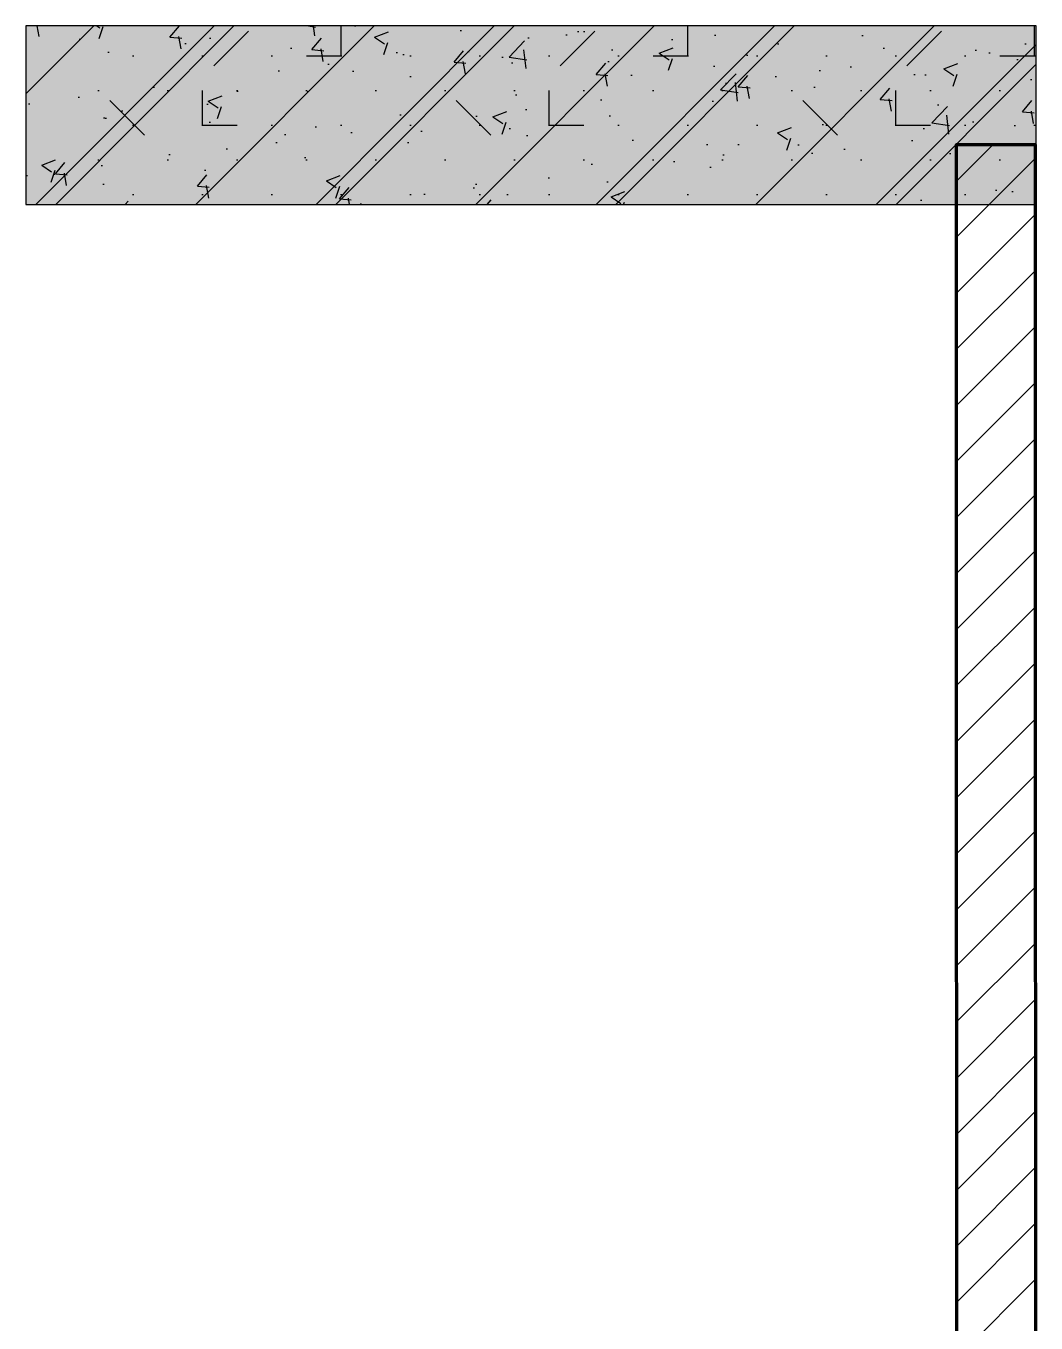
# Model space of a CAD drawing. Header units: millimetres. Extents: x 379264 to 1158416, y -283062 to 356890.
# Drawn here: x 685194.6 to 685245.6, y -27411.4 to -27346 of the extents above; entities that cross this region are included whole.
import ezdxf

# ---------------------------------------------------------------- set-up
doc = ezdxf.new("R2010")
doc.units = ezdxf.units.MM
for name, color, linetype in [('11PM. DIM', 2, 'Continuous'), ('BLOCK A - CHI TIET THANG 1$0$DnW', 20, 'Continuous'), ('keyplan TANG 1$0$mb tang 1 TWB$0$Brick Wall', 250, 'Continuous'), ('keyplan TANG 1$0$mb tang 1 TWB$0$Wall Hatch', 250, 'Continuous'), ('keyplan TANG 1$0$MB_Cot tang 1$0$Concrete Hatch', 250, 'Continuous'), ('keyplan TANG 1$0$MB_Cot tang 1$0$Concrete Line', 250, 'Continuous'), ('keyplan TANG 1$0$MB_Cot tang 1$0$Concrete Solid', 250, 'Continuous')]:
    doc.layers.add(name, color=color, linetype=linetype)
doc.layers.add('keyplan TANG 1$0$mb tang 1 TWB$0$Wall Line', color=250, linetype='Continuous', lineweight=70)

# ---------------------------------------------------------------- blocks, each defined once
blk = doc.blocks.new('*U102')
at = {"layer": 'keyplan TANG 1$0$mb tang 1 TWB$0$Wall Hatch'}
h = blk.add_hatch(dxfattribs=at)
h.set_pattern_fill('LINE10', color=256, scale=100, angle=45, style=0, pattern_type=2)
h.set_pattern_definition([(45, (-399.7141483660581, 5750.000025534737), (-70.71067811865474, 70.71067811865476), [])])
h.paths.add_polyline_path([(1.50965394176506, -8449.999865144673), (0, 0), (-199.999996808158, -0.03573145424284619), (-198.490342866393, -8450.035596598915)])
at = {"layer": 'keyplan TANG 1$0$mb tang 1 TWB$0$Wall Line'}
blk.add_lwpolyline([(1.50965394176506, -8449.999865144673), (0, 0), (-199.999996808158, -0.03573145424284619), (-198.490342866393, -8450.035596598915)], close=True, dxfattribs=at)
blk = doc.blocks.new('*U1390')
at = {"layer": 'keyplan TANG 1$0$MB_Cot tang 1$0$Concrete Hatch'}
h = blk.add_hatch(dxfattribs=at)
h.set_pattern_fill('CONCRETE', color=256, scale=50, style=0, pattern_type=2)
h.set_pattern_definition([(45, (2000, -99.9999999998835), (-176.7766952966369, 176.7766952966369), []), (45, (2000, -49.9999999998835), (-353.5533905932737, 353.5533905932738), []), (49.99999999999999, (2000, -99.9999999998835), (358.6300913003767, -31.37606749129755), [37.5, -412.5]), (355, (2000, -99.9999999998835), (-69.3756668065, 376.0960668500059), [30, -330]), (100.4514, (2029.88584, -102.6146699998835), (289.2546908570108, 344.7197710304768), [31.870095, -350.571056]), (46.18420000000001, (2000, 1.16500586955226e-10), (533.6205243128222, -82.75950716450905), [56.25, -618.75]), (96.6356, (2044.4683725, -6.896653499883513), (467.3313527743517, 487.0589354502209), [47.805144, -525.8565]), (351.1842, (2000, 1.16500586955226e-10), (467.3309725668136, 487.0593004626623), [45, -495]), (21, (2050, -24.9999999998835), (298.4535260592309, -201.3094453326694), [37.5, -412.5]), (326.0000000000001, (2050, -24.9999999998835), (121.6576659607909, 362.5750225234265), [30, -330]), (71.4514, (2074.8711165, -41.7758029998835), (420.111314290745, 161.2652483549762), [31.870095, -350.571056]), (37.50000000000001, (2000, -99.9999999998835), (6.079927658645334, 166.4469269156558), [0, -326, 0, -335, 0, -331.25]), (7.499999999999999, (2000, -99.9999999998835), (131.5347687210743, 197.2058559411801), [0, -191, 0, -318.5, 0, -126.25]), (327.5, (1888.5, -99.9999999998835), (266.9112180862045, -11.2774358671899), [0, -125, 0, -390, 0, -517.5]), (317.5, (1838.5, -99.9999999998835), (291.5930846711931, 50.05249116615882), [0, -162.5, 0, -259, 0, -367.5]), (0, (2175, 75.0000000001165), (0, 875), [87.5, -787.5]), (0, (2437.5, 250.0000000001165), (0, 875), [87.5, -787.5]), (0, (2262.5, 600.0000000001165), (0, 875), [87.5, -350, 87.5, -350]), (90, (2175, 75.0000000001165), (-875, 5.35782974626967e-14), [87.5, -787.5]), (90, (2262.5, 600.0000000001165), (-875, 5.35782974626967e-14), [87.5, -787.5]), (90, (2525, 250.0000000001165), (-875, 5.35782974626967e-14), [87.5, -787.5]), (90, (2700, 512.5000000001165), (-875, 5.35782974626967e-14), [87.5, -787.5]), (135, (2262.5, 75.0000000001165), (-875.016357447105, 8.881784197001252e-14), [123.76, -1113.7]), (135, (2350, 600.0000000001165), (-875.016357447105, 8.881784197001252e-14), [123.76, -1113.7]), (45, (2437.5, 250.0000000001165), (8.881784197001252e-14, 875.016357447105), [123.76, -247.485, 123.76, -742.455]), (0, (1825, -99.9999999998835), (87.5, 87.5), [-175, 0])])
h.paths.add_polyline_path([(-250, 200.0000000001164), (-250, -249.9999999999999), (2300, -250), (2300, 200.0000000001164)])
at = {"layer": 'keyplan TANG 1$0$MB_Cot tang 1$0$Concrete Solid'}
blk.add_hatch(color=256, dxfattribs=at).paths.add_polyline_path([(-250, 200.0000000001164), (-250, -249.9999999999999), (2300, -250), (2300, 200.0000000001164)])
at = {"layer": 'keyplan TANG 1$0$MB_Cot tang 1$0$Concrete Line'}
blk.add_lwpolyline([(-250, 200.0000000001164), (-250, -249.9999999999999), (2300, -250), (2300, 200.0000000001164)], close=True, dxfattribs=at)
blk = doc.blocks.new('keyplan TANG 1')
at = {"layer": 'keyplan TANG 1$0$mb tang 1 TWB$0$Brick Wall'}
blk.add_blockref('*U102', (87298.29949070083, 84850.00022590754), dxfattribs=at)
at = {"layer": 'keyplan TANG 1$0$MB_Cot tang 1$0$Concrete Line'}
blk.add_blockref('*U1390', (85000.00000000055, 84950.00000000012), dxfattribs=at)
blk = doc.blocks.new('A$C0EEF145F')
at = {"layer": 'BLOCK A - CHI TIET THANG 1$0$DnW', "xscale": 0.02, "yscale": 0.02, "zscale": 0.02}
blk.add_blockref('keyplan TANG 1', (-2616.74372519902, 442.6817863994293), dxfattribs=at)

msp = doc.modelspace()

# ---------------------------------------------------------------- block references
at = {"layer": '11PM. DIM'}
msp.add_blockref('A$C0EEF145F', (686116.3304818884, -29491.66784151308), dxfattribs=at)

doc.saveas('drawing.dxf')
